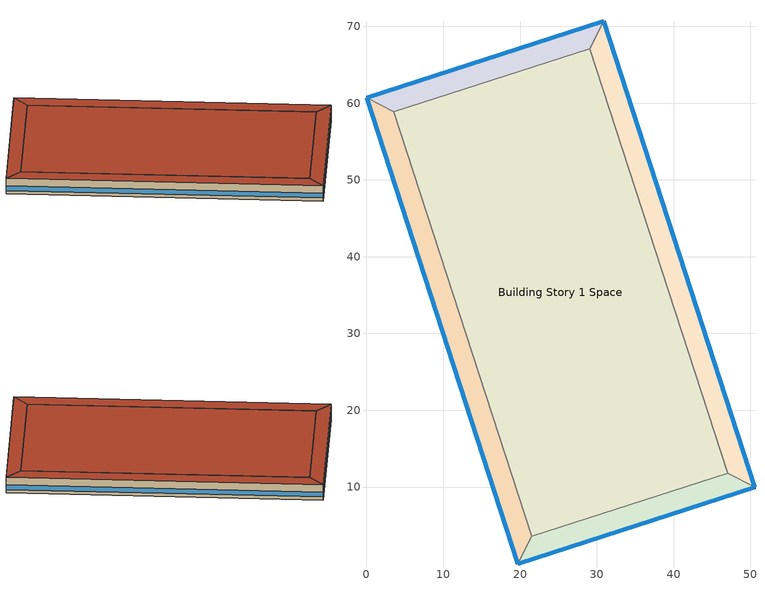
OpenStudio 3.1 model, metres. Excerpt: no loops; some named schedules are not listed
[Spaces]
Building Story 1 Space
 floor ground: 21.53,3.56 3.56,58.9 29.07,67.11 47.04,11.77 z0
 wall adiabatic (Typical Interior Wall): 3.56,58.9 21.53,3.56 47.04,11.77 29.07,67.11 3.56,58.9 z0:3.6
 roof outside: 47.04,11.77 29.07,67.11 3.56,58.9 21.53,3.56 z3.6
Building Story 1 Space 1
 floor ground: 19.71,0 0,60.72 3.56,58.9 21.53,3.56 z0
 wall outside: 0,60.72 19.71,0 z0:3.6
 wall adiabatic (Typical Interior Wall): 19.71,0 21.53,3.56 3.56,58.9 0,60.72 z0:3.6
 window: 0.01,60.7 19.7,0.02 z0.76:1.84
 roof outside: 21.53,3.56 3.56,58.9 0,60.72 19.71,0 z3.6
Building Story 1 Space 2
 floor ground: 0,60.72 30.89,70.68 29.07,67.11 3.56,58.9 z0
 wall outside: 30.89,70.68 0,60.72 z0:3.6
 wall adiabatic (Typical Interior Wall): 0,60.72 3.56,58.9 29.07,67.11 30.89,70.68 z0:3.6
 window: 30.87,70.67 0.02,60.73 z0.76:1.84
 roof outside: 3.56,58.9 29.07,67.11 30.89,70.68 0,60.72 z3.6
Building Story 1 Space 3
 floor ground: 30.89,70.68 50.6,9.95 47.04,11.77 29.07,67.11 z0
 wall outside: 50.6,9.95 30.89,70.68 z0:3.6
 wall adiabatic (Typical Interior Wall): 30.89,70.68 29.07,67.11 47.04,11.77 50.6,9.95 z0:3.6
 window: 50.59,9.98 30.9,70.65 z0.76:1.84
 roof outside: 29.07,67.11 47.04,11.77 50.6,9.95 30.89,70.68 z3.6
Building Story 1 Space 4
 floor ground: 50.6,9.95 19.71,0 21.53,3.56 47.04,11.77 z0
 wall outside: 19.71,0 50.6,9.95 z0:3.6
 wall adiabatic (Typical Interior Wall): 50.6,9.95 47.04,11.77 21.53,3.56 19.71,0 z0:3.6
 window: 19.73,0.01 50.57,9.94 z0.76:1.84
 roof outside: 47.04,11.77 21.53,3.56 19.71,0 50.6,9.95 z3.6
shading: 0,60.72 19.71,0 / 30.89,70.68 0,60.72 / 50.6,9.95 30.89,70.68 / 19.71,0 50.6,9.95 / 0,60.72 19.71,0 / 19.71,0 50.6,9.95 / 50.6,9.95 30.89,70.68 / 30.89,70.68 0,60.72 z0:3; 19.71,0 0,60.72 30.89,70.68 50.6,9.95 z0; 50.6,9.95 30.89,70.68 0,60.72 19.71,0 z3; 19.71,0 0,60.72 30.89,70.68 50.6,9.95 z0; 50.6,9.95 30.89,70.68 0,60.72 19.71,0 z3
[Site]
Buffalo Niagara Intl Ap_NY_USA: Latitude {deg}=42.818; Longitude {deg}=-78.8506; Time Zone {hr}=-5; Elevation {m}=215; Terrain=City
[Site:WaterMainsTemperature]
Calculation Method=Correlation; Annual Average Outdoor Air Temperature {C}=8.96667; Maximum Difference In Monthly Average Outdoor Air Temperatures {deltaC}=26.2
[SizingPeriod:DesignDay] Barometric Pressure {Pa}=98769; Sky Clearness=0; Rain Indicator=0; Snow Indicator=0; Day of Month=21; Daylight Saving Time Indicator=0; Humidity Indicating Type=Wetbulb; Dry-Bulb Temperature Range Modifier Type=DefaultMultipliers
Name | Maximum Dry-Bulb Temperature {C} | Daily Dry-Bulb Temperature Range {deltaC} | Humidity Indicating Conditions at Maximum Dry-Bulb | Wind Speed {m/s} | Wind Direction {deg} | Month | Day Type | Solar Model Indicator | ASHRAE Taub | ASHRAE Taud
Buffalo Niagara Intl Ap Ann Clg .4% Condns DB=>MWB 1 | 30.3 | 9.3 | 21.8 | 5.7 | 240 | 7 | SummerDesignDay | ASHRAETau | 0.462 | 2.001
Buffalo Niagara Intl Ap Ann Clg .4% Condns WB=>MDB 1 | 27.8 | 9.3 | 23.8 | 5.7 | 240 | 7 | SummerDesignDay | ASHRAETau | 0.462 | 2.001
Buffalo Niagara Intl Ap Ann Htg 99.6% Condns DB 1 | -16.3 | 0 | -16.3 | 5.1 | 270 | 1 | WinterDesignDay | ASHRAEClearSky
[ClimateZones]
Climate Zone Institution Name 1=ASHRAE; Climate Zone Document Name 1=ANSI/ASHRAE Standard 169; Climate Zone Document Year 1=2006; Climate Zone Value 1=6A
[Site:GroundTemperature:FCfactorMethod]
January Ground Temperature {C}=7.4; February Ground Temperature {C}=-0; March Ground Temperature {C}=-7.6; April Ground Temperature {C}=-12.6; May Ground Temperature {C}=-7.7; June Ground Temperature {C}=0.3; July Ground Temperature {C}=7; August Ground Temperature {C}=14.2; September Ground Temperature {C}=19.2; October Ground Temperature {C}=20.9; November Ground Temperature {C}=20; December Ground Temperature {C}=15.4
[Building]
Restaurant 1: Nominal Floor to Floor Height {m}=3.6; Default Construction Set=Res 90.1-2013 - FullSrvRest - ASHRAE 169-2013-6A; Standards Number of Stories=1; Standards Number of Above Ground Stories=1; Standards Building Type=FullServiceRestaurant
[DefaultConstructionSet]
Res 90.1-2013 - FullSrvRest - ASHRAE 169-2013-6A: Default Exterior Surface Constructions=Default Surface Constructions 1; Default Interior Surface Constructions=Default Surface Constructions 2; Default Ground Contact Surface Constructions=Default Surface Constructions 3; Default Exterior SubSurface Constructions=Default Sub Surface Constructions 1; Default Interior SubSurface Constructions=Default Sub Surface Constructions 2; Interior Partition Construction=Typical Interior Partition
[DefaultSurfaceConstructions]
Name | Floor Construction | Wall Construction | Roof Ceiling Construction
Default Surface Constructions 1 | Typical Insulated Exterior Mass Floor R-19.61 | Typical Insulated Steel Framed Exterior Wall R-20.41 | Typical Wood Joist Attic Floor R-47.62
Default Surface Constructions 2 | Typical Interior Floor | Typical Interior Wall | Typical Interior Ceiling
Default Surface Constructions 3 | Typical Insulated Carpeted 8in Slab Floor | Typical Insulated Basement Mass Wall
[Construction]
Typical Insulated Exterior Mass Floor R-19.61: Typical Insulation R-17.04, 4 in. Normalweight Concrete Floor, Typical Carpet Pad
Typical Insulated Steel Framed Exterior Wall R-20.41: 25mm Stucco, 5/8 in. Gypsum Board, Typical Insulation R-18.23, 5/8 in. Gypsum Board
Typical Wood Joist Attic Floor R-47.62: 5/8 in. Gypsum Board, Typical Insulation R-45.98
Typical Interior Floor: 100mm Normalweight concrete floor, CP02 CARPET PAD
Typical Interior Wall: G01 13mm gypsum board, G01 13mm gypsum board
Typical Interior Ceiling: CP02 CARPET PAD, 100mm Normalweight concrete floor
Typical Insulated Carpeted 8in Slab Floor: 8 in. Normalweight Concrete Floor, Typical Carpet Pad
Typical Insulated Basement Mass Wall: 8 in. Concrete Block Basement Wall
U 0.48 SHGC 0.40 Dbl Ref-D Clr 6mm/13mm: REF D CLEAR 6MM, AIR 13MM, CLEAR 6MM
Typical Insulated Metal Door R-2.0: F08 Metal surface, Typical Insulation R-1.15
U 0.44 SHGC 0.26 Dbl Ref-B-H Clr 6mm/13mm Air: REF B CLEAR HI 6MM, AIR 13MM, CLEAR 6MM
Typical Overhead Door R-2.0: Typical Insulation R-1.15 1
Window_U_0.50_SHGC_0.40_Skylight_Frame_Width_0.430_in: Glass_2052_LayerAvg, Gap_1_W_0_0038, Glass_2027F_LayerAvg
Typical Interior Window: Clear 3mm
Typical Interior Door; Typical Interior Partition: G05 25mm wood
InteriorFurnishings 1: Std Wood 6inch 1
InteriorFurnishings 2: Std Wood 6inch 2
[Material:NoMass] Roughness=Smooth; Thermal Absorptance=0.9; Solar Absorptance=0.7
Name | Thermal Resistance {m2-K/W} | Visible Absorptance
Typical Insulation R-17.04 | 3.00072 | 0.7
Typical Carpet Pad; CP02 CARPET PAD | 0.21648 | 0.8
Typical Insulation R-18.23 | 3.21036 | 0.7
Typical Insulation R-45.98 | 8.09839 | 0.7
Typical Insulation R-1.15 | 0.202509 | 0.7
Typical Insulation R-1.15 1 | 0.202527 | 0.7
[Material] Thermal Absorptance=0.9
Name | Roughness | Thickness {m} | Conductivity {W/m-K} | Density {kg/m3} | Specific Heat {J/kg-K} | Solar Absorptance | Visible Absorptance
4 in. Normalweight Concrete Floor | MediumRough | 0.1016 | 2.31 | 2322 | 832 | 0.7 | 0.7
25mm Stucco | Smooth | 0.0254 | 0.72 | 1856 | 840 | 0.7 | 0.7
5/8 in. Gypsum Board | MediumSmooth | 0.0159 | 0.16 | 800 | 1090 | 0.7 | 0.7
100mm Normalweight concrete floor | MediumRough | 0.1016 | 2.31045 | 2322 | 832.557 | 0.7 | 0.7
G01 13mm gypsum board | Smooth | 0.0127 | 0.160031 | 800.001 | 1090.73 | 0.7 | 0.5
8 in. Normalweight Concrete Floor | MediumRough | 0.2032 | 2.31 | 2322 | 832 | 0.7 | 0.7
8 in. Concrete Block Basement Wall | MediumRough | 0.2032 | 1.326 | 1842 | 912 | 0.7 | 0.7
F08 Metal surface | Smooth | 0.0008 | 45.28 | 7824 | 500 | 0.7 | 0.7
G05 25mm wood | MediumSmooth | 0.0254 | 0.15 | 608 | 1630 | 0.5 | 0.5
Std Wood 6inch 1; Std Wood 6inch 2 | MediumSmooth | 0.15 | 0.12 | 540 | 1210 | 0.7 | 0.7
[DefaultSubSurfaceConstructions]
Name | Fixed Window Construction | Operable Window Construction | Door Construction | Glass Door Construction | Overhead Door Construction | Skylight Construction | Tubular Daylight Dome Construction | Tubular Daylight Diffuser Construction
Default Sub Surface Constructions 1 | U 0.48 SHGC 0.40 Dbl Ref-D Clr 6mm/13mm | U 0.48 SHGC 0.40 Dbl Ref-D Clr 6mm/13mm | Typical Insulated Metal Door R-2.0 | U 0.44 SHGC 0.26 Dbl Ref-B-H Clr 6mm/13mm Air | Typical Overhead Door R-2.0 | Window_U_0.50_SHGC_0.40_Skylight_Frame_Width_0.430_in | Typical Interior Window | Typical Interior Window
Default Sub Surface Constructions 2 | Typical Interior Window | Typical Interior Window | Typical Interior Door
[WindowMaterial:Glazing] Optical Data Type=SpectralAverage; Infrared Transmittance at Normal Incidence=0; Dirt Correction Factor for Solar and Visible Transmittance=1; Solar Diffusing=No
Name | Thickness {m} | Solar Transmittance at Normal Incidence | Front Side Solar Reflectance at Normal Incidence | Back Side Solar Reflectance at Normal Incidence | Visible Transmittance at Normal Incidence | Front Side Visible Reflectance at Normal Incidence | Back Side Visible Reflectance at Normal Incidence | Front Side Infrared Hemispherical Emissivity | Back Side Infrared Hemispherical Emissivity | Conductivity {W/m-K}
REF D CLEAR 6MM | 0.006 | 0.429 | 0.308 | 0.379 | 0.334 | 0.453 | 0.505 | 0.84 | 0.82 | 0.9
CLEAR 6MM | 0.006 | 0.775 | 0.071 | 0.071 | 0.881 | 0.08 | 0.08 | 0.84 | 0.84 | 0.9
REF B CLEAR HI 6MM | 0.006 | 0.24 | 0.16 | 0.32 | 0.3 | 0.16 | 0.29 | 0.84 | 0.6 | 0.9
Glass_2052_LayerAvg | 0.00837 | 0.507767 | 0.054228 | 0.0544931 | 0.586833 | 0.05805 | 0.058397 | 0.84 | 0.84 | 1
Glass_2027F_LayerAvg | 0.004 | 0.369744 | 0.470069 | 0.340935 | 0.765222 | 0.0546 | 0.073741 | 0.03675 | 0.84 | 1
Clear 3mm | 0.003 | 0.837 | 0.075 | 0.075 | 0.898 | 0.081 | 0.081 | 0.84 | 0.84 | 0.9
[WindowMaterial:Gas] Gas Type=Air
Name | Thickness {m}
AIR 13MM | 0.0127
Gap_1_W_0_0038 | 0.0038
[People:Definition] Number of People Calculation Method=People/Area; Fraction Radiant=0.3; Enable ASHRAE 55 Comfort Warnings=Yes; Mean Radiant Temperature Calculation Type=ZoneAveraged; Thermal Comfort Model Type 1=Fanger
Name | People per Space Floor Area {person/m2}
FullServiceRestaurant Dining People Definition | 0.753474
FullServiceRestaurant Kitchen People Definition | 0.0538196
[Lights:Definition] Design Level Calculation Method=Watts/Area; Fraction Radiant=0.7; Fraction Visible=0.2; Return Air Fraction=0
Name | Watts per Space Floor Area {W/m2}
FullServiceRestaurant Dining Lights Definition | 9.57988
FullServiceRestaurant Kitchen Lights Definition | 13.0243
[ElectricEquipment:Definition] Design Level Calculation Method=Watts/Area; Fraction Latent=0.25; Fraction Radiant=0.3
Name | Watts per Space Floor Area {W/m2} | Fraction Lost
FullServiceRestaurant Dining Elec Equip Definition | 64.9279 | 0
FullServiceRestaurant Kitchen Elec Equip Definition | 403.97 | 0.2
[DesignSpecification:OutdoorAir]
Blended OA: Outdoor Air Method=Sum; Outdoor Air Flow per Person {m3/s-person}=0.00353961; Outdoor Air Flow per Floor Area {m3/s-m2}=0.0009144
[DefaultScheduleSet]
Story Ground Blended Space Type Schedule Set
[GasEquipment:Definition]
FullServiceRestaurant Kitchen Gas Equip Definition: Design Level Calculation Method=Watts/Area; Watts per Space Floor Area {W/m2}=649.246; Fraction Latent=0.1; Fraction Radiant=0.2; Fraction Lost=0.7
[SpaceInfiltration:DesignFlowRate] Space or SpaceType=Story Ground Blended Space Type; Schedule=Always On Discrete; Design Flow Rate Calculation Method=Flow/ExteriorArea; Constant Term Coefficient=0; Temperature Term Coefficient=0; Velocity Term Coefficient=0.224; Velocity Squared Term Coefficient=0
Name | Flow per Exterior Surface Area {m3/s-m2}
FullServiceRestaurant Dining A  - Story Ground Infiltration; FullServiceRestaurant Dining C  - Story Ground Infiltration | 1.88514e-05
FullServiceRestaurant Dining A end_a - Story Ground Infiltration; FullServiceRestaurant Dining C end_a - Story Ground Infiltration; FullServiceRestaurant Kitchen A end_b - Story Ground Infiltration; FullServiceRestaurant Kitchen C end_b - Story Ground Infiltration | 6.04044e-06
FullServiceRestaurant Dining B end_a - Story Ground Infiltration; FullServiceRestaurant Kitchen B end_b - Story Ground Infiltration | 2.4036e-05
FullServiceRestaurant Kitchen A  - Story Ground Infiltration; FullServiceRestaurant Kitchen C  - Story Ground Infiltration | 5.18463e-06
[Exterior:Lights:Definition]
Name | Design Level {W}
Parking Areas and Drives Def (W/ft^2) | 0.1
Building Facades Def (W/ft^2) | 0.15
Main Entries Def (W/ft) | 30
Other Doors Def (W/ft) | 20
[Exterior:Lights] Control Option=AstronomicalClock
Name | Exterior Lights Definition | Schedule | Multiplier
Parking Areas and Drives | Parking Areas and Drives Def (W/ft^2) | Schedule Ruleset 2 | 90367.65
Building Facades | Building Facades Def (W/ft^2) | Schedule Ruleset 1 | 5975.01
Main Entries | Main Entries Def (W/ft) | Schedule Ruleset 2 | 17.8504
Other Doors | Other Doors Def (W/ft) | Schedule Ruleset 2 | 26.7756
[EnergyManagementSystem:Sensor] Output Variable or Output Meter Index Key=Environment
Name | Output Variable or Output Meter
Mains_Water_Temp_Sen | Site Mains Water Temperature
OAT | Site Outdoor Air Drybulb Temperature
[EnergyManagementSystem:Actuator] Actuated Component Control Type=Schedule Value
Name | Actuated Component | Actuated Component Type
Mains_Water_Temp_Act | Mains Water Temperature | Schedule:Constant
BuildingStory1ThermalZonePSZACHtgSch0 | RestaurantSitDown HTGSETP_SCH_NO_OPTIMUM | Schedule:Year
BuildingStory1ThermalZonePSZACClgSch0 | RestaurantSitDown CLGSETP_SCH_NO_OPTIMUM | Schedule:Year
[EnergyManagementSystem:Program]
Mains_Water_Prg: SET Mains_Water_Temp_Act = Mains_Water_Temp_Sen
BuildingStory1ThermalZonePSZACOptimumStartProg0: IF DaylightSavings==0 && DayOfWeek>1 && Hour==5 && OAT<23.9 && OAT>1.7; SET BuildingStory1ThermalZonePSZACClgSch0 = 29.4; SET BuildingStory1ThermalZonePSZACHtgSch0 = 15.6; ELSEIF DaylightSavings==0 && DayOfWeek==1 && Hour==7 && OAT<23.9 && OAT>1.7; SET BuildingStory1ThermalZonePSZACClgSch0 = 29.4; SET BuildingStory1ThermalZonePSZACHtgSch0 = 15.6; ELSEIF DaylightSavings==1 && DayOfWeek>1 && Hour==4 && OAT<23.9 && OAT>1.7; SET BuildingStory1ThermalZonePSZACClgSch0 = 29.4; SET BuildingStory1ThermalZonePSZACHtgSch0 = 15.6; ELSEIF DaylightSavings==1 && DayOfWeek==1 && Hour==6 && OAT<23.9 && OAT>1.7; SET BuildingStory1ThermalZonePSZACClgSch0 = 29.4; SET BuildingStory1ThermalZonePSZACHtgSch0 = 15.6; ELSE; SET BuildingStory1ThermalZonePSZACClgSch0 = NULL; SET BuildingStory1ThermalZonePSZACHtgSch0 = NULL; ENDIF
[EnergyManagementSystem:ProgramCallingManager]
Mains_Water_Prg_Mgr: BeginTimestepBeforePredictor; Mains_Water_Prg
BuildingStory1ThermalZonePSZACOptimumStartCallingManager0: BeginTimestepBeforePredictor; BuildingStory1ThermalZonePSZACOptimumStartProg0
[ThermostatSetpoint:DualSetpoint] Heating Setpoint Temperature Schedule=RestaurantSitDown HTGSETP_SCH_NO_OPTIMUM; Cooling Setpoint Temperature Schedule=RestaurantSitDown CLGSETP_SCH_NO_OPTIMUM
Story Ground Blended Space Type Thermostat; Story Ground Blended Space Type Thermostat 1; Story Ground Blended Space Type Thermostat 2; Story Ground Blended Space Type Thermostat 3; Story Ground Blended Space Type Thermostat 4
[InternalMass:Definition] Design Level Calculation Method=SurfaceArea/Area; Surface Area per Space Floor Area=2
Name | Construction
Internal Mass Definition 2 | InteriorFurnishings 1
Internal Mass Definition 3 | InteriorFurnishings 2
[InternalMass]
Name | Internal Mass Definition | Space or SpaceType | Multiplier
FullServiceRestaurant Kitchen C end_b - Story Ground Mass; FullServiceRestaurant Dining A end_a - Story Ground Mass; FullServiceRestaurant Dining C end_a - Story Ground Mass; FullServiceRestaurant Kitchen A end_b - Story Ground Mass | Internal Mass Definition 2 | Story Ground Blended Space Type | 0.0100838
FullServiceRestaurant Kitchen B end_b - Story Ground Mass; FullServiceRestaurant Dining B end_a - Story Ground Mass | Internal Mass Definition 2 | Story Ground Blended Space Type | 0.0802505
FullServiceRestaurant Kitchen C  - Story Ground Mass; FullServiceRestaurant Kitchen A  - Story Ground Mass | Internal Mass Definition 2 | Story Ground Blended Space Type | 0.0173103
FullServiceRestaurant Dining B  - Story Ground Mass | Internal Mass Definition 2 | Story Ground Blended Space Type | 0.500901
FullServiceRestaurant Kitchen B  - Story Ground Mass | Internal Mass Definition 2 | Story Ground Blended Space Type | 0.137761
FullServiceRestaurant Dining A  - Story Ground Mass; FullServiceRestaurant Dining C  - Story Ground Mass | Internal Mass Definition 2 | Story Ground Blended Space Type | 0.0629403
Building Story 1 Space 4 Mass | Internal Mass Definition 3 | Building Story 1 Space 4 | 1
Building Story 1 Space 3 Mass | Internal Mass Definition 3 | Building Story 1 Space 3 | 1
Building Story 1 Space 2 Mass | Internal Mass Definition 3 | Building Story 1 Space 2 | 1
Building Story 1 Space 1 Mass | Internal Mass Definition 3 | Building Story 1 Space 1 | 1
Building Story 1 Space Mass | Internal Mass Definition 3 | Building Story 1 Space | 1
[People] Space or SpaceType=Story Ground Blended Space Type; Number of People Schedule=RestaurantSitDown BLDG_OCC_SCH; Activity Level Schedule=RestaurantSitDown ACTIVITY_SCH; Work Efficiency Schedule=Work Efficiency Schedule; Clothing Insulation Schedule=Clothing Schedule; Air Velocity Schedule=Air Velocity Schedule
Name | People Definition | Multiplier
FullServiceRestaurant Kitchen People 1 | FullServiceRestaurant Kitchen People Definition | 0.2728
FullServiceRestaurant Dining People 1 | FullServiceRestaurant Dining People Definition | 0.7272
[Lights] Space or SpaceType=Story Ground Blended Space Type; Fraction Replaceable=1
Name | Lights Definition | Schedule | Multiplier
FullServiceRestaurant Kitchen Lights 1 | FullServiceRestaurant Kitchen Lights Definition | RestaurantSitDown BLDG_LIGHT_KITCHEN_SCH_2010_2013 | 0.2728
FullServiceRestaurant Dining Lights 1 | FullServiceRestaurant Dining Lights Definition | RestaurantSitDown BLDG_LIGHT_DINING_SCH_2013 | 0.7272
[ElectricEquipment] Space or SpaceType=Story Ground Blended Space Type; Schedule=RestaurantSitDown BLDG_EQUIP_SCH
Name | Electric Equipment Definition | Multiplier
FullServiceRestaurant Kitchen Elec Equip 1 | FullServiceRestaurant Kitchen Elec Equip Definition | 0.2728
FullServiceRestaurant Dining Elec Equip 1 | FullServiceRestaurant Dining Elec Equip Definition | 0.7272
[GasEquipment]
FullServiceRestaurant Kitchen Gas Equip 1: Gas Equipment Definition=FullServiceRestaurant Kitchen Gas Equip Definition; Space or SpaceType=Story Ground Blended Space Type; Schedule=RestaurantSitDown Rest_GAS_EQUIP_SCH; Multiplier=0.2728
[SpaceType]
Story Ground Blended Space Type: Default Schedule Set=Story Ground Blended Space Type Schedule Set; Design Specification Outdoor Air Object=Blended OA; Standards Building Type=FullServiceRestaurant; Standards Space Type=Dining
[Space] Space Type=Story Ground Blended Space Type; Building Story=Building Story 1
Name | Thermal Zone
Building Story 1 Space | Building Story 1 ThermalZone
Building Story 1 Space 1 | Building Story 1 ThermalZone 1
Building Story 1 Space 2 | Building Story 1 ThermalZone 2
Building Story 1 Space 3 | Building Story 1 ThermalZone 3
Building Story 1 Space 4 | Building Story 1 ThermalZone 4
[BuildingStory]
Building Story 1: Nominal Z Coordinate {m}=3.6; Nominal Floor to Floor Height {m}=3.6
[ThermalZone] Use Ideal Air Loads=No
Name | Thermostat | Primary Daylighting Control | Fraction of Zone Controlled by Primary Daylighting Control | Secondary Daylighting Control | Fraction of Zone Controlled by Secondary Daylighting Control
Building Story 1 ThermalZone | Story Ground Blended Space Type Thermostat
Building Story 1 ThermalZone 1 | Story Ground Blended Space Type Thermostat 1 | Building Story 1 Space 1 Daylt Sensor 1 | 0.662 | Building Story 1 Space 1 Daylt Sensor 2 | 0.337
Building Story 1 ThermalZone 2 | Story Ground Blended Space Type Thermostat 2 | Building Story 1 Space 2 Daylt Sensor 1 | 0.674 | Building Story 1 Space 2 Daylt Sensor 2 | 0.325
Building Story 1 ThermalZone 3 | Story Ground Blended Space Type Thermostat 3 | Building Story 1 Space 3 Daylt Sensor 1 | 0.662 | Building Story 1 Space 3 Daylt Sensor 2 | 0.337
Building Story 1 ThermalZone 4 | Story Ground Blended Space Type Thermostat 4 | Building Story 1 Space 4 Daylt Sensor 1 | 0.674 | Building Story 1 Space 4 Daylt Sensor 2 | 0.325
[Daylighting:Control] Position Z-Coordinate {m}=0.762; Illuminance Setpoint {lux}=300; Lighting Control Type=Stepped; Minimum Input Power Fraction for Continuous Dimming Control=0.3; Minimum Light Output Fraction for Continuous Dimming Control=0.2; Number of Stepped Control Steps=3; Probability Lighting will be Reset When Needed in Manual Stepped Control=1; Maximum Allowable Discomfort Glare Index=22
Name | Space | Position X-Coordinate {m} | Position Y-Coordinate {m}
Building Story 1 Space 1 Daylt Sensor 1 | Building Story 1 Space 1 | 11.0106 | 30.7374
Building Story 1 Space 1 Daylt Sensor 2 | Building Story 1 Space 1 | 12.185 | 31.1185
Building Story 1 Space 2 Daylt Sensor 1 | Building Story 1 Space 2 | 15.8178 | 64.5419
Building Story 1 Space 2 Daylt Sensor 2 | Building Story 1 Space 2 | 16.1966 | 63.3661
Building Story 1 Space 3 Daylt Sensor 1 | Building Story 1 Space 3 | 39.5862 | 39.9391
Building Story 1 Space 3 Daylt Sensor 2 | Building Story 1 Space 3 | 38.4118 | 39.558
Building Story 1 Space 4 Daylt Sensor 1 | Building Story 1 Space 4 | 34.779 | 6.13461
Building Story 1 Space 4 Daylt Sensor 2 | Building Story 1 Space 4 | 34.4002 | 7.31036
[AvailabilityManager:NightCycle] Applicability Schedule=Always On Discrete; Control Type=CycleOnAny; Thermostat Tolerance {deltaC}=1; Cycling Run Time {s}=1800
Availability Manager Night Cycle 1; Availability Manager Night Cycle 2; Availability Manager Night Cycle 3; Availability Manager Night Cycle 4; Availability Manager Night Cycle 5
[HeatExchanger:AirToAir:SensibleAndLatent] Availability Schedule=Always On Discrete; Nominal Supply Air Flow Rate {m3/s}=autosize; Sensible Effectiveness at 100% Heating Air Flow=0.5; Latent Effectiveness at 100% Heating Air Flow=0.5; Sensible Effectiveness at 75% Heating Air Flow=0.5; Latent Effectiveness at 75% Heating Air Flow=0.5; Sensible Effectiveness at 100% Cooling Air Flow=0.5; Latent Effectiveness at 100% Cooling Air Flow=0.5; Sensible Effectiveness at 75% Cooling Air Flow=0.5; Latent Effectiveness at 75% Cooling Air Flow=0.5; Supply Air Outlet Temperature Control=No; Heat Exchanger Type=Rotary; Frost Control Type=ExhaustOnly; Threshold Temperature {C}=-23.3; Initial Defrost Time Fraction=0.167; Rate of Defrost Time Fraction Increase {1/K}=1.44; Economizer Lockout=Yes
Name | Nominal Electric Power {W}
Building Story 1 ThermalZone 1 PSZ-AC ERV; Building Story 1 ThermalZone 3 PSZ-AC ERV | 409.797
Building Story 1 ThermalZone 2 PSZ-AC ERV | 224.698
Building Story 1 ThermalZone 4 PSZ-AC ERV | 224.699
Building Story 1 ThermalZone PSZ-AC ERV | 3300.67
[SetpointManager:OutdoorAirPretreat] Minimum Setpoint Temperature {C}=-99; Maximum Setpoint Temperature {C}=99; Minimum Setpoint Humidity Ratio {kgWater/kgDryAir}=1e-05; Maximum Setpoint Humidity Ratio {kgWater/kgDryAir}=1
Setpoint Manager Outdoor Air Pretreat 1; Setpoint Manager Outdoor Air Pretreat 2; Setpoint Manager Outdoor Air Pretreat 3; Setpoint Manager Outdoor Air Pretreat 4; Setpoint Manager Outdoor Air Pretreat 5
[Schedule:Ruleset]
Name | Default Day Schedule | Summer Design Day Schedule | Winter Design Day Schedule
Clothing Schedule | Clothing Schedule Default Winter Clothes
Air Velocity Schedule | Air Velocity Schedule Default
Work Efficiency Schedule | Work Efficiency Schedule Default
RestaurantSitDown BLDG_OCC_SCH | RestaurantSitDown BLDG_OCC_SCH Default | RestaurantSitDown BLDG_OCC_SCH Summer Design Day | RestaurantSitDown BLDG_OCC_SCH Winter Design Day
RestaurantSitDown ACTIVITY_SCH | RestaurantSitDown ACTIVITY_SCH Default | RestaurantSitDown ACTIVITY_SCH Summer Design Day | RestaurantSitDown ACTIVITY_SCH Winter Design Day
RestaurantSitDown BLDG_LIGHT_KITCHEN_SCH_2010_2013 | RestaurantSitDown BLDG_LIGHT_KITCHEN_SCH_2010_2013 Default | RestaurantSitDown BLDG_LIGHT_KITCHEN_SCH_2010_2013 Summer Design Day | RestaurantSitDown BLDG_LIGHT_KITCHEN_SCH_2010_2013 Winter Design Day
Schedule Ruleset 1 | Schedule Day 15
Schedule Ruleset 2 | Schedule Day 16
RestaurantSitDown HTGSETP_SCH_NO_OPTIMUM | RestaurantSitDown HTGSETP_SCH_NO_OPTIMUM Default | RestaurantSitDown HTGSETP_SCH_NO_OPTIMUM Summer Design Day | RestaurantSitDown HTGSETP_SCH_NO_OPTIMUM Winter Design Day
RestaurantSitDown CLGSETP_SCH_NO_OPTIMUM | RestaurantSitDown CLGSETP_SCH_NO_OPTIMUM Default | RestaurantSitDown CLGSETP_SCH_NO_OPTIMUM Summer Design Day | RestaurantSitDown CLGSETP_SCH_NO_OPTIMUM Winter Design Day
[Schedule:Constant]
Always On Discrete: Value=1
